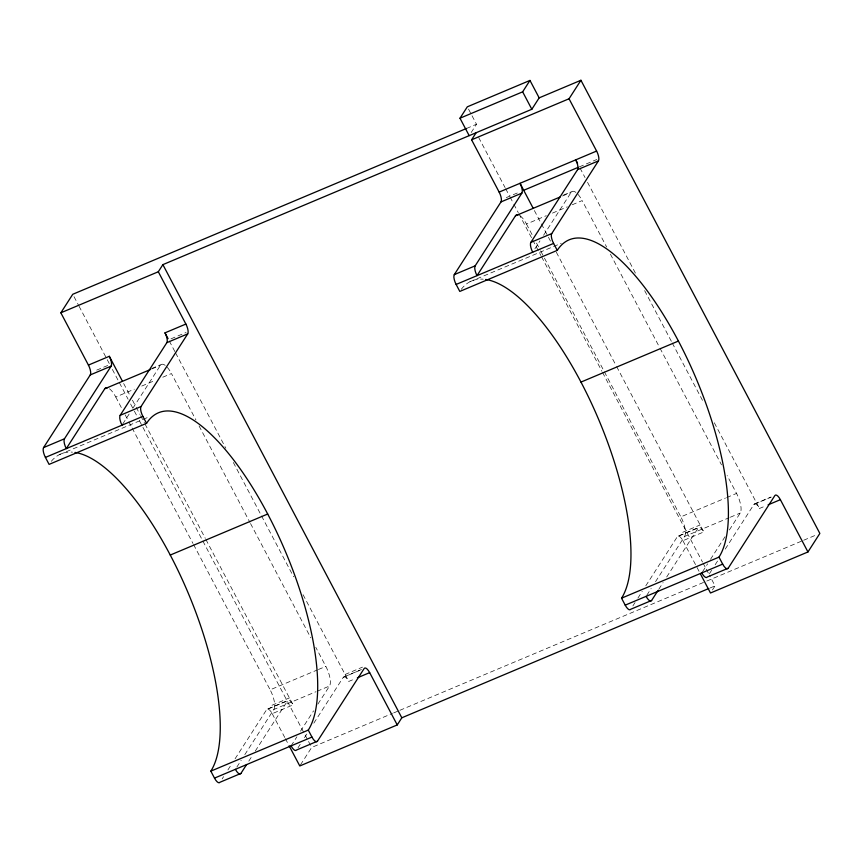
<?xml version="1.0" encoding="UTF-8"?>
<svg xmlns="http://www.w3.org/2000/svg" width="863" height="863" viewBox="0 0 863 863"><rect width="100%" height="100%" fill="white"/><g stroke="black" fill="none" stroke-linecap="round" stroke-linejoin="round"><path stroke-width="0.65" stroke-dasharray="4.32 3.24" d="M122.719 424.035L129.968 412.741M132.87 408.231L160.442 365.319A16.16 5.75 67.2 0 1 165.189 365.373M471.176 132.535L476.505 124.25L467.315 106.818M534.877 248.814L539.958 240.906M543.582 235.265L571.155 192.352A16.16 5.75 67.2 0 1 575.901 192.406M222.169 778.879L223.603 776.646M227.908 769.936L231.5 764.348M235.092 758.76L266.699 709.559L287.584 700.767A8.08 2.88 67.2 0 1 293.096 704.888L272.212 713.679A8.08 2.88 67.2 0 0 266.699 709.559M236.84 767.067L241.187 760.292M244.822 754.64L273.841 709.472L315.923 691.748M248.792 761.144L251.672 756.668M255.265 751.08L287.584 700.767M291.079 745.869L296.883 736.829M300.507 731.188L313.571 710.864M317.918 704.089L329.526 686.02A16.16 5.75 67.2 0 0 325.836 666.376L315.804 647.326M298.015 747.757L300.173 744.402M304.488 737.692L307.357 733.216M313.83 723.151L343.28 677.315L361.705 669.548M300.475 764.877L311.683 747.444L392.438 713.431M632.881 605.912L635.028 602.557M637.908 598.091L642.212 591.382M645.804 585.794L677.412 536.592L698.296 527.8A8.08 2.88 67.2 0 1 703.809 531.921L682.924 540.713A8.08 2.88 67.2 0 0 677.412 536.592M646.829 595.222L651.177 588.447M655.535 581.673L684.553 536.506L729.106 517.735M658.793 589.3L663.097 582.59M666.689 576.991L698.296 527.8M702.514 571.77L707.595 563.863M710.497 559.353L725.006 536.764M729.354 529.99L740.238 513.054A16.16 5.75 67.2 0 0 736.549 493.409L727.142 475.556M709.451 573.668L711.608 570.314M715.2 564.726L718.07 560.249M725.254 549.073L753.992 504.348L771.188 497.099M712.45 589.947L715.071 585.88L709.408 575.146M579.386 166.85L596.808 159.493M466.57 128.436L476.505 124.25M96.742 370.108L109.504 364.736M170.993 338.835L186.074 332.492M151.748 368.479L161.64 364.315M563.69 194.995L572.352 191.349M151.78 368.965L160.442 365.319M562.493 195.998L571.155 192.352M109.493 388.825A16.16 5.75 67.2 0 1 115.771 397.012L134.337 389.191M141.759 386.063L155.372 380.335M162.794 377.207L171.457 373.56L195.933 419.979M520.206 215.858A16.16 5.75 67.2 0 1 526.484 224.046L546.279 215.707M552.471 213.096L567.315 206.85M572.266 204.758L582.169 200.594L606.646 247.012M59.234 454.704L141.888 419.893M143.129 419.375L149.288 416.775M469.947 281.737L561.241 243.29M273.841 709.472A16.16 5.75 67.2 0 0 270.151 689.828L317.174 670.022M318.415 669.494L325.836 666.376M684.553 536.506A16.16 5.75 67.2 0 0 680.864 516.861L725.416 498.091M726.657 497.573L736.549 493.409M272.018 705.244L289.418 697.919M345.114 674.467L362.514 667.131M682.73 532.277L700.13 524.952M267.681 708.998L288.566 700.206M344.261 676.754L361.457 669.505M678.394 536.031L699.278 527.239M754.974 503.787L770.939 497.056M317.153 691.231L329.526 686.02M730.346 517.217L740.238 513.054M343.28 677.315A8.08 2.88 67.2 0 1 348.781 681.436L354.93 678.847M753.992 504.348A8.08 2.88 67.2 0 1 759.494 508.469L765.643 505.88M393.679 712.914L398.652 710.821M399.893 710.292L705.546 581.576M706.786 581.047L802.461 540.756M803.701 540.238L817.369 534.477M710.12 587.962L715.071 585.88M506.311 197.605L518.728 192.395M580.012 168.037L585.028 177.562M587.541 182.33L635.869 273.981M644.65 290.648L671.641 341.824M672.266 343.021L703.647 402.536M714.316 422.762L759.494 508.469M610.411 254.154L659.364 347.002M659.99 348.188L721.49 464.833M534.37 210.55L551.317 242.708M556.344 252.233L615.988 365.373M616.624 366.559L703.809 531.921M526.484 224.046L532.751 235.944M536.516 243.086L540.292 250.227M540.918 251.424L680.864 516.861M478.663 137.487L505.06 187.573M505.696 188.76L509.461 195.923M510.098 197.109L513.237 203.075M513.863 204.261L518.264 212.611M518.9 213.808L532.104 238.846M532.73 240.043L540.907 255.545M541.533 256.743L601.889 371.219M602.525 372.417L702.493 562.029M703.118 563.215L705.632 567.994M706.268 569.181L708.782 573.949M682.924 540.713L699.213 571.608M169.299 341.004L174.952 351.726M175.577 352.913L225.804 448.188M233.344 462.482L293.625 576.808M303.042 594.672L348.781 681.436M199.073 425.934L249.903 522.342M250.529 523.539L310.777 637.8M123.657 383.517L129.935 395.427M132.449 400.184L135.588 406.139M136.214 407.336L139.979 414.477M140.604 415.675L144.38 422.816M145.006 424.003L205.286 538.329M205.912 539.526L293.096 704.888M74.013 296.667L78.414 305.017M79.04 306.203L109.849 364.639M112.363 369.407L128.091 399.224M130.604 403.992L133.743 409.957M134.369 411.144L136.893 415.923M139.407 420.691L307.908 740.292M308.533 741.479L311.683 747.444M115.771 397.012L122.039 408.911M125.178 414.866L128.317 420.82M128.943 422.007L131.456 426.764M132.082 427.962L192.956 543.42M193.592 544.607L270.151 689.828M272.212 713.679L284.747 737.444M285.373 738.642L288.501 744.575M51.316 461.317A177.81 63.269 67.2 0 1 72.47 452.147M167.293 367.347A16.16 5.75 67.2 0 1 171.457 373.56M578.005 194.38A16.16 5.75 67.2 0 1 582.169 200.594M461.263 289.332A177.81 63.269 67.2 0 1 483.183 279.181"/><path stroke-width="1.29" d="M289.127 745.772L299.785 765.966L397.239 724.931L369.666 672.633A8.08 2.88 67.2 0 0 364.164 668.512L317.465 741.198A8.08 2.88 67.2 0 1 311.964 737.078L308.285 730.098A177.81 63.269 67.2 0 0 267.703 514.024A177.81 63.269 67.2 0 0 146.548 423.345L49.094 464.391L45.415 457.412A8.08 2.88 67.2 0 1 43.571 447.595L90.27 374.92A8.08 2.88 67.2 0 0 88.425 365.092L60.852 312.805L72.751 294.283L466.57 128.436M60.852 312.805L158.307 271.759L162.891 264.639L531.835 109.267L539.159 97.864L580.928 80.27L819.85 533.431L807.951 551.964L710.486 593L700.465 573.992M43.571 447.595L64.455 438.803L111.154 366.117A8.08 2.88 67.2 0 0 109.31 356.3L88.425 365.092M150.54 369.483L104.757 388.771L66.3 448.62A8.08 2.88 67.2 0 1 64.455 438.803M121.996 425.168A8.08 2.88 67.2 0 1 120.151 415.351L166.839 342.665L187.724 333.873A8.08 2.88 67.2 0 0 185.879 324.057L158.307 271.759M120.151 415.351L141.025 406.549L187.724 333.873M469.181 135.642L459.99 118.22L467.315 106.818L529.968 80.432L539.159 97.864M807.951 551.964L780.379 499.677A8.08 2.88 67.2 0 0 774.877 495.545L728.178 568.232A8.08 2.88 67.2 0 1 722.676 564.111L718.998 557.131A177.81 63.269 67.2 0 0 678.415 341.058A177.81 63.269 67.2 0 0 557.261 250.378L459.806 291.424L456.128 284.445A8.08 2.88 67.2 0 1 454.283 274.628L500.993 201.92A8.08 2.88 67.2 0 0 499.148 192.093L471.586 139.806L476.139 132.719M459.99 118.22L522.644 91.834L529.968 80.432M471.586 139.806L569.041 98.77L580.928 80.27M454.283 274.628L475.168 265.836L521.878 193.129A8.08 2.88 67.2 0 0 520.033 183.301L533.107 208.166M560.022 197.044L515.47 215.804L477.012 275.653A8.08 2.88 67.2 0 1 475.168 265.836M532.698 252.201A8.08 2.88 67.2 0 1 530.853 242.384L577.574 169.666L598.458 160.874A8.08 2.88 67.2 0 0 596.613 151.057L569.041 98.77M530.853 242.384L551.737 233.582L598.458 160.874M74.941 452.428A177.81 63.269 67.2 0 1 187.4 591.177A177.81 63.269 67.2 0 1 210.831 771.144L214.499 778.113A8.08 2.88 67.2 0 0 220.011 782.234L240.896 773.442L246.645 764.499M397.239 724.931L401.813 717.8L708.879 588.48M485.653 279.461A177.81 63.269 67.2 0 1 598.113 418.21A177.81 63.269 67.2 0 1 621.543 598.178L625.211 605.146A8.08 2.88 67.2 0 0 630.724 609.267L651.608 600.475L658.07 590.411M166.839 342.665A8.08 2.88 67.2 0 0 164.995 332.848L185.879 324.057M499.148 192.093L596.613 151.057M523.69 190.302L578.145 167.368M90.27 374.92L111.154 366.117M500.993 201.92L521.878 193.129M45.415 457.412L142.87 416.376A8.08 2.88 67.2 0 1 141.025 406.549M456.128 284.445L553.582 243.409A8.08 2.88 67.2 0 1 551.737 233.582M170.248 555.06L267.703 514.024M580.961 382.093L678.415 341.058M357.379 677.811L369.666 672.633M768.092 504.844L780.379 499.677M210.831 771.144L308.285 730.098M621.543 598.178L718.998 557.131M214.499 778.113L311.964 737.078M625.211 605.146L722.676 564.111M317.465 741.198L296.581 749.99A8.08 2.88 67.2 0 1 291.079 745.869M728.178 568.232L707.293 577.023A8.08 2.88 67.2 0 1 701.792 572.903M522.644 91.834L531.835 109.267M553.582 243.409L557.261 250.378M162.891 264.639L401.813 717.8M164.995 332.848L168.058 338.652M142.87 416.376L146.548 423.345M109.31 356.3L122.395 381.133M577.552 163.355L575.729 159.849A8.08 2.88 67.2 0 1 577.574 169.666M104.757 388.771A16.16 5.75 67.2 0 1 107.573 387.789M515.47 215.804A16.16 5.75 67.2 0 1 518.285 214.822M240.896 773.442A8.08 2.88 67.2 0 1 235.383 769.321M651.608 600.475A8.08 2.88 67.2 0 1 646.096 596.355"/></g></svg>
